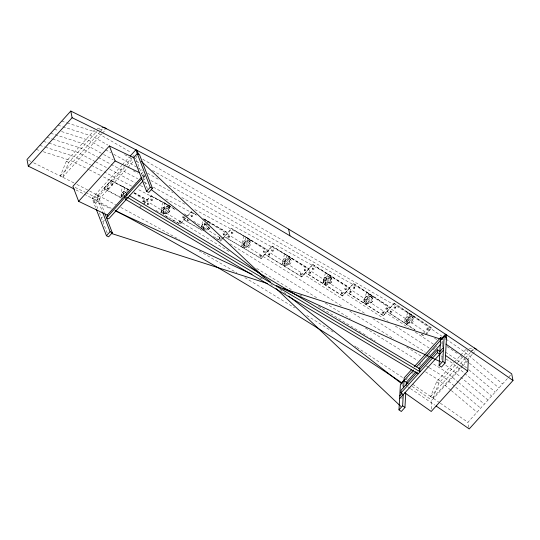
<?xml version="1.0" encoding="UTF-8"?>
<svg xmlns="http://www.w3.org/2000/svg" width="540" height="540" viewBox="0 0 540 540"><rect width="100%" height="100%" fill="white"/><g stroke="black" fill="none" stroke-linecap="round" stroke-linejoin="round"><path stroke-width="0.41" stroke-dasharray="2.7 2.03" d="M401.996 398.905L402.091 397.231M402.698 386.323L402.779 384.925M431.359 409.07L431.851 400.282L462.166 366.734M441.862 359.519L442.145 354.483M442.564 346.937L442.793 342.745M120.825 197.438L128.122 189.358L111.132 180.306L103.835 188.379L120.825 197.438L122.283 186.253L103.525 176.911M123.599 194.643L124.538 187.454L128.129 189.655M186.044 217.85L180.313 224.195L163.094 214.333L164.808 203.29L137.072 188.899M201.184 228.737L202.446 221.724M203.465 230.033L204.728 223.027M243.668 235.953L241.454 246.713L248.751 238.633L194.042 209.156M245.963 237.296L243.743 248.056L251.039 239.983L245.963 237.296L365.756 314.05M284.492 254.05L282.022 264.654L289.319 256.581L181.845 197.559M286.794 255.44L284.324 266.045L291.62 257.972L286.794 255.44L388.233 321.442M325.451 272.882L322.718 283.331L330.021 275.258L168.878 185.166M327.753 274.32L325.026 284.769L332.323 276.689L327.753 274.32L408.341 327.598M73.899 182.905A1711.631 662 42.1 0 0 62.687 177.208L60.392 175.838L66.386 161.116L94.46 130.059M33.689 162.837L62.687 177.208L68.681 162.486L97.875 130.181M439.601 402.712L430.63 396.502L436.624 381.78L454.025 362.522M412.675 384.311A1711.631 662 42.1 0 1 430.63 396.502L432.925 397.865L438.919 383.15L456.887 363.265M60.392 175.838L99.691 132.354M100.251 131.733L103.059 128.621M62.687 177.208L101.986 133.718M102.546 133.097L105.921 129.37M95.6 207.522L92.05 198.288L121.804 165.362M122.364 164.741L129.101 157.282M96.802 194.778L98.24 198.524L94.588 202.561L93.15 198.815L96.802 194.778L97.902 195.311L104.524 212.544M97.902 195.311L123.728 166.732M124.288 166.111L131.591 158.031M132.151 157.41L134.399 154.926L133.292 154.4M121.716 198.288L103.97 188.825L111.267 180.751L111.132 180.306M124.646 167.555L93.488 202.034L95.695 203.094L97.997 209.088M126.893 165.071L132.509 158.855M135.776 156.992L136.816 155.837M95.695 203.094L127.413 167.994M127.973 167.373L133.589 161.156M147.353 188.649L135.837 158.672L136.877 157.518M101.453 218.079L102.492 216.925M143.154 171.929L141.595 173.664L143.795 174.717L145.24 178.47L143.552 180.333M142.675 175.966L143.795 174.717M102.89 221.825L104.456 220.097M144.599 175.675L143.033 177.41L145.24 178.47M140.062 207.691L141.19 206.449M143.728 203.661L151.031 195.581L170.39 206.26L163.094 214.333M143.849 204.1L151.146 196.02L151.031 195.581M168.122 205.011L160.826 213.084L162.54 202.041L170.39 206.26M161.96 213.712L169.256 205.632M180.191 223.756L191.153 211.653L194.731 213.691M187.886 215.811L191.255 212.085L191.153 211.653M201.602 228.893L206.098 223.925M206.658 223.304L208.346 221.441L203.675 218.963M202.743 229.541L209.486 222.089M203.324 230.816L207.819 225.841M208.379 225.221L210.62 222.737L205.956 220.266M222.183 239.301L220.624 241.029L220.516 240.597L231.478 228.494L268.4 250.54L231.478 228.494M222.703 238.721L231.566 228.913M242.595 247.381L249.899 239.308M272.052 246.503L261.103 258.62L261.016 258.194L271.978 246.091L309.035 268.866L271.978 246.091M283.169 265.349L290.466 257.276M312.68 264.829L301.732 276.946L312.626 264.431L349.778 287.921L312.626 264.431M323.872 284.054L331.175 275.974M353.43 283.885L342.482 295.994L353.383 283.493L390.609 307.679L353.383 283.493M364.682 303.466L371.979 295.387M383.272 315.36L346.086 291.566L383.312 315.752L394.234 303.257L431.48 327.74L426.816 333.308M383.312 315.752L394.234 303.257M405.56 323.575L412.857 315.495M425.304 334.571L431.48 327.74M406.222 379.802L407.349 378.56M411.838 373.586L414.086 371.101M419.135 365.513L422.503 361.78M426.438 357.433L428.119 355.57M428.679 354.949L429.806 353.707M433.175 349.981L434.855 348.118M435.416 347.497L436.543 346.255M441.72 343.143L442.841 341.901L441.2 340.747M444.926 339.593L446.492 337.865M454.586 361.901L460.202 355.685M460.762 355.064L465.818 349.475M457.448 362.644L463.624 355.813M464.184 355.192L468.113 350.838M430.63 396.502L458.136 366.059M460.384 363.575L464.873 358.601M465.433 357.98L470.489 352.39M471.049 351.769L473.296 349.286M432.925 397.865L460.431 367.423M460.998 366.802L466.607 360.592M467.168 359.971L472.223 354.382M472.784 353.761L476.152 350.028M462.726 366.113L468.342 359.903M468.916 427.464L467.903 422.294L511.137 374.456M97.146 128.554L101.837 127.771M99.441 129.924L104.915 129.013M468.943 348.955L472.851 348.3M471.238 350.318L476.712 349.407M270.844 284.627L272.444 285.14M61.668 121.156L66.467 122.695M67.264 122.951L96.053 132.199L131.078 152.489M58.016 125.192L62.019 126.475M62.816 126.738L92.401 136.242L107.791 145.01M54.371 129.229L58.367 130.518M61.567 131.544L88.756 140.279L104.929 149.337M50.72 133.272L85.104 144.315L102.83 154.069M47.075 137.309L51.867 138.847M52.67 139.104L81.452 148.352L97.754 157.154M43.423 141.345L48.222 142.891M49.019 143.147L77.807 152.395L94.946 161.46M39.771 145.382L44.57 146.927M45.367 147.184L74.156 156.431L90.632 164.936M36.126 149.425L40.122 150.707M43.322 151.733L70.511 160.468L88.519 169.439M98.24 202.946L111.247 208.987M259.686 277.864L263.513 279.639M134.73 158.146L135.837 158.672M75.155 187.434L84.983 192.152M85.739 192.517L99.34 199.058M92.05 198.288L93.15 198.815M28.485 160.258L30.719 161.359M89.269 169.81L100.521 175.419M91.382 165.321L131.828 186.192M95.695 161.852L109.107 168.946M109.85 169.344L135.189 182.743M140.407 185.504L144.133 187.475M165.746 198.902L196.304 215.062M122.283 186.253L130.376 190.559M134.069 192.53L147.501 200.063L134.46 193.111M111.267 180.751L129.384 190.404M98.489 157.552L110.342 163.951M111.085 164.356L137.747 178.754M144.416 182.351L148.122 184.356M153.306 187.15L185.895 204.755M103.565 154.474L113.164 159.759M133.103 170.734L137.538 173.171M141.966 175.608L144.923 177.235M150.829 180.488L172.982 192.679M183.924 213.719L187.609 216.122L185.423 214.913M151.146 196.02L174.481 208.886M155.837 210.337L158.686 211.91M165.726 216.155L169.371 218.167M172.287 219.773L180.313 224.195M105.658 149.749L110.808 152.631M113.744 154.278L136.532 167.049M137.268 167.461L142.411 170.343M147.562 173.225L159.32 179.813M124.652 154.616L132.712 159.212M136.377 161.298L140.042 163.384M152.503 170.485L370.818 294.651L363.521 302.724L366.505 292.437L427.505 333.423M204.046 218.99L227.921 232.949L204.458 219.598M203.006 218.612L342.59 306.572M191.255 212.085L196.391 215.001M200.326 229.109L183.857 219.726L202.291 230.594M213.354 236.52L220.516 240.597M216.223 238.525L220.624 241.029M142.756 159.253L407.639 312.694L441.821 336.197M261.016 258.194L224.181 236.567L261.103 258.62M466.391 349.812L467.539 350.501M66.386 161.116L68.681 162.486M436.624 381.78L438.919 383.15M301.658 276.534L264.681 254.171L301.732 276.946M133.88 193.178L230.135 252.146M256.709 268.427L292.626 290.425M299.808 294.827L301.968 296.15M318.485 306.268L367.335 336.191M370.204 337.952L375.233 341.037M425.513 371.837L438.446 379.762L450.664 390.035M342.421 295.596L305.323 272.504L342.482 295.994M164.808 203.29L176.985 210.863M193.469 221.11L220.691 238.046A0.736 0.594 -13.8 0 1 219.524 238.052A0.736 0.594 -13.8 0 1 220.084 237.128M230.006 243.837L317.425 298.195M325.303 303.095L350.386 318.688M365.432 328.043L417.737 360.572M426.33 365.918L428.483 367.254M429.199 367.7L442.098 375.719L480.674 408.166M349.704 311.06L393.815 338.904M406.62 346.984L421.558 356.413M433.654 364.048L445.743 371.682L457.961 381.956M372.843 318.593L425.297 352.202M445.851 365.371L449.395 367.646L487.978 400.086M395.28 326.025L429.091 348.023M441.065 355.813L442.476 356.731M446 359.026L453.046 363.609L491.623 396.05M394.261 303.635L431.507 328.118M415.098 329.846L386.937 311.337L415.071 330.19M421.389 333.976L424.211 336.197L421.396 334.348M415.348 332.235L433.566 344.277M445.48 352.154L456.692 359.566L468.268 369.299M434.491 338.128L437.285 340.011M441.477 342.832L442.874 343.771M447.066 346.592L458.244 354.119M445.979 339.066L463.988 351.493L502.571 383.933M440.289 403.184L467.903 422.294M412.175 386.397L431.851 400.282M249.014 240.793L249.831 241.407M289.568 258.748L290.385 259.375M279.997 289.373L286.632 294.516M411.899 316.933L412.722 317.608M460.343 355.529L468.7 362.556M469.348 363.103L498.926 387.97M468.909 369.839L495.275 392.013M458.608 382.495L484.326 404.123M451.305 390.575L477.029 412.202M97.139 197.998L102.263 211.329M99.434 212.834L107.21 233.071M144.099 200.59L144.416 201.629M142.702 201.022L142.972 201.913M112.374 183.681L112.691 184.721A0.736 0.574 -17 0 1 111.679 185.429A0.736 0.574 -17 0 1 111.544 184.444A0.736 0.574 -17 0 1 112.691 184.721M110.977 184.113L111.294 185.153M108.763 187.812A0.736 0.574 -17 0 1 107.818 188.588A0.736 0.574 -17 0 1 107.575 187.63A0.736 0.574 -17 0 1 108.763 187.812L109.033 188.71A0.736 0.574 -17 0 1 108.088 189.479A0.736 0.574 -17 0 1 107.845 188.521A0.736 0.574 -17 0 1 109.033 188.71M107.339 188.204L107.615 189.101M103.835 188.379L103.97 188.825M183.627 216.297A0.736 0.581 -15.4 0 0 182.79 216.972L183.033 217.904M180.59 220.793A0.736 0.581 -15.4 0 1 179.57 221.495A0.736 0.581 -15.4 0 1 179.435 220.496A0.736 0.581 -15.4 0 1 180.59 220.793L180.833 221.67A0.736 0.581 -15.4 0 1 179.813 222.372A0.736 0.581 -15.4 0 1 179.678 221.373A0.736 0.581 -15.4 0 1 180.833 221.67M179.145 221.063L179.388 221.94M168.656 209.675A2.95 2.322 -15.4 0 1 164.585 212.49A2.95 2.322 -15.4 0 1 164.039 208.487A2.95 2.322 -15.4 0 1 168.656 209.675L168.683 209.783A2.95 2.322 -15.4 0 1 164.612 212.605A2.95 2.322 -15.4 0 1 164.072 208.595A2.95 2.322 -15.4 0 1 168.683 209.783M152.314 199.159A0.736 0.581 -15.4 0 1 151.301 199.861A0.736 0.581 -15.4 0 1 151.166 198.862A0.736 0.581 -15.4 0 1 152.314 199.159L152.557 200.029A0.736 0.581 -15.4 0 1 151.538 200.738A0.736 0.581 -15.4 0 1 151.403 199.732A0.736 0.581 -15.4 0 1 152.557 200.029M150.869 199.429L151.112 200.306M148.655 203.141A0.736 0.581 -15.4 0 1 147.71 203.911A0.736 0.581 -15.4 0 1 147.461 202.939A0.736 0.581 -15.4 0 1 148.655 203.141L148.898 204.019A0.736 0.581 -15.4 0 1 147.953 204.788A0.736 0.581 -15.4 0 1 147.703 203.81A0.736 0.581 -15.4 0 1 148.898 204.019M147.231 203.519L147.474 204.397M224.539 233.543A0.736 0.594 -13.8 0 1 223.519 234.245A0.736 0.594 -13.8 0 1 223.378 233.226A0.736 0.594 -13.8 0 1 224.539 233.543L224.748 234.401A0.736 0.594 -13.8 0 1 223.729 235.103A0.736 0.594 -13.8 0 1 223.594 234.083A0.736 0.594 -13.8 0 1 224.748 234.401M223.088 233.8L223.297 234.657M219.436 237.836L219.652 238.694M192.443 215.271A0.736 0.594 -13.8 0 1 191.423 215.973A0.736 0.594 -13.8 0 1 191.282 214.954A0.736 0.594 -13.8 0 1 192.443 215.271L192.652 216.128A0.736 0.594 -13.8 0 1 191.632 216.83A0.736 0.594 -13.8 0 1 191.491 215.811A0.736 0.594 -13.8 0 1 192.652 216.128M190.991 215.528L191.201 216.385M187.346 219.618L187.562 220.475M265.012 251.093A0.736 0.601 -12 0 1 263.993 251.788A0.736 0.601 -12 0 1 263.851 250.756A0.736 0.601 -12 0 1 265.012 251.093L265.194 251.937A0.736 0.601 -12 0 1 264.175 252.626A0.736 0.601 -12 0 1 264.033 251.6A0.736 0.601 -12 0 1 265.194 251.937M263.56 251.336L263.736 252.173M261.367 255.13A0.736 0.601 -12 0 1 260.348 255.825A0.736 0.601 -12 0 1 260.199 254.799A0.736 0.601 -12 0 1 261.367 255.13L261.542 255.974A0.736 0.601 -12 0 1 260.523 256.669A0.736 0.601 -12 0 1 260.381 255.636A0.736 0.601 -12 0 1 261.542 255.974M259.909 255.373L260.091 256.21M249.271 243.392A2.95 2.403 -12 0 1 245.187 246.166A2.95 2.403 -12 0 1 244.62 242.048A2.95 2.403 -12 0 1 249.271 243.392L249.291 243.5A2.95 2.403 -12 0 1 245.214 246.274A2.95 2.403 -12 0 1 244.64 242.156A2.95 2.403 -12 0 1 249.291 243.5M232.76 232.16A0.736 0.601 -12 0 1 231.741 232.855A0.736 0.601 -12 0 1 231.599 231.822A0.736 0.601 -12 0 1 232.76 232.16L232.943 232.997A0.736 0.601 -12 0 1 231.923 233.692A0.736 0.601 -12 0 1 231.782 232.666A0.736 0.601 -12 0 1 232.943 232.997M231.309 232.396L231.485 233.24M229.102 236.142L229.284 236.986M227.671 236.486L227.846 237.33M305.633 269.386A0.736 0.608 -10.2 0 1 304.614 270.074A0.736 0.608 -10.2 0 1 304.472 269.028A0.736 0.608 -10.2 0 1 305.633 269.386L305.782 270.209A0.736 0.608 -10.2 0 1 304.763 270.898A0.736 0.608 -10.2 0 1 304.614 269.851A0.736 0.608 -10.2 0 1 305.782 270.209M304.175 269.609L304.324 270.425M301.988 273.422A0.736 0.608 -10.2 0 1 300.969 274.111A0.736 0.608 -10.2 0 1 300.821 273.065A0.736 0.608 -10.2 0 1 301.988 273.422L302.137 274.246A0.736 0.608 -10.2 0 1 301.111 274.934A0.736 0.608 -10.2 0 1 300.969 273.888A0.736 0.608 -10.2 0 1 302.137 274.246M300.53 273.645L300.672 274.469M289.832 261.38A2.95 2.437 -10.2 0 1 285.741 264.134A2.95 2.437 -10.2 0 1 285.161 259.963A2.95 2.437 -10.2 0 1 289.832 261.38L289.845 261.488A2.95 2.437 -10.2 0 1 285.761 264.242A2.95 2.437 -10.2 0 1 285.181 260.064A2.95 2.437 -10.2 0 1 289.845 261.488M273.26 249.804A0.736 0.608 -10.2 0 1 272.234 250.493A0.736 0.608 -10.2 0 1 272.093 249.446A0.736 0.608 -10.2 0 1 273.26 249.804L273.402 250.621A0.736 0.608 -10.2 0 1 272.383 251.309A0.736 0.608 -10.2 0 1 272.241 250.27A0.736 0.608 -10.2 0 1 273.402 250.621M271.802 250.027L271.944 250.844M269.595 253.787L269.744 254.61M268.157 254.117L268.306 254.934M346.376 288.401A0.736 0.614 -8.2 0 1 345.357 289.082A0.736 0.614 -8.2 0 1 345.209 288.023A0.736 0.614 -8.2 0 1 346.376 288.401L346.491 289.204A0.736 0.614 -8.2 0 1 345.472 289.885A0.736 0.614 -8.2 0 1 345.323 288.826A0.736 0.614 -8.2 0 1 346.491 289.204M344.912 288.603L345.033 289.406M342.725 292.437A0.736 0.614 -8.2 0 1 341.705 293.119A0.736 0.614 -8.2 0 1 341.557 292.066A0.736 0.614 -8.2 0 1 342.725 292.437L342.839 293.24A0.736 0.614 -8.2 0 1 341.82 293.922A0.736 0.614 -8.2 0 1 341.672 292.862A0.736 0.614 -8.2 0 1 342.839 293.24M341.267 292.646L341.381 293.443M330.514 280.105A2.95 2.471 -8.2 0 1 326.43 282.839A2.95 2.471 -8.2 0 1 325.836 278.606A2.95 2.471 -8.2 0 1 330.514 280.105L330.534 280.199A2.95 2.471 -8.2 0 1 326.444 282.933A2.95 2.471 -8.2 0 1 325.85 278.701A2.95 2.471 -8.2 0 1 330.534 280.199M313.895 268.184A0.736 0.614 -8.2 0 1 312.876 268.866A0.736 0.614 -8.2 0 1 312.728 267.806A0.736 0.614 -8.2 0 1 313.895 268.184L314.01 268.988A0.736 0.614 -8.2 0 1 312.991 269.669A0.736 0.614 -8.2 0 1 312.842 268.61A0.736 0.614 -8.2 0 1 314.01 268.988M312.437 268.387L312.552 269.19M310.237 272.167L310.351 272.97M308.792 272.484L308.914 273.281M387.207 308.117L387.288 308.9M385.742 308.306L385.823 309.089M383.555 312.161L383.636 312.937M382.09 312.35L382.178 313.126M354.645 287.287L354.733 288.07M353.187 287.476L353.268 288.259M350.987 291.269L351.068 292.052M349.549 291.573L349.63 292.349M428.099 328.529L428.146 329.285M426.634 328.705L426.681 329.461M395.489 307.091L395.537 307.854M394.025 307.267L394.072 308.029M391.838 311.236A0.736 0.634 -3.8 0 1 390.704 311.756A0.736 0.634 -3.8 0 1 390.771 310.662A0.736 0.634 -3.8 0 1 391.838 311.236L391.892 311.999A0.736 0.634 -3.8 0 1 390.751 312.518A0.736 0.634 -3.8 0 1 390.818 311.418A0.736 0.634 -3.8 0 1 391.892 311.999M390.366 311.195L390.42 311.958M75.951 189.931A1711.631 662 42.1 0 1 83.444 193.779M84.193 194.164A1711.631 662 42.1 0 1 111.031 208.184M407.768 386.768A1711.631 662 42.1 0 1 409.84 388.159M410.528 388.625A1711.631 662 42.1 0 1 434.693 405.034M76.896 184.437A1711.631 662 42.1 0 1 88.891 190.62M89.64 191.012A1711.631 662 42.1 0 1 115.634 204.68M120.811 207.441A1711.631 662 42.1 0 1 179.401 239.645M199.193 250.918A1711.631 662 42.1 0 1 236.885 272.889M244.843 277.621A1711.631 662 42.1 0 1 294.651 307.894M306.781 315.448A1711.631 662 42.1 0 1 333.646 332.417M354.699 345.958A1711.631 662 42.1 0 1 356.11 346.869M356.812 347.328A1711.631 662 42.1 0 1 403.015 377.804M122.276 196.958A4.428 3.429 -17 0 1 122.29 192.713A4.428 3.429 -17 0 1 127.413 191.032M142.978 201.764A0.736 0.574 -17 0 1 143.991 201.204A0.736 0.574 -17 0 1 144.261 202.075A0.736 0.574 -17 0 1 143.107 202.183M140.474 206.233A0.736 0.574 -17 0 1 139.752 206.375M123.1 195.818A2.95 2.288 -17 0 1 126.259 192.321M123.059 195.703A2.95 2.288 -17 0 1 126.225 192.206M122.31 197.073A4.428 3.429 -17 0 1 122.324 192.827A4.428 3.429 -17 0 1 127.447 191.14M184.194 216.607A0.736 0.581 -15.4 0 1 183.654 217.451A0.736 0.581 -15.4 0 1 182.79 216.972M188.393 219.942A0.736 0.594 -13.8 0 1 187.373 219.308M209.993 227.57A4.428 3.544 -13.8 0 1 205.382 230.155M201.596 226.469A4.428 3.544 -13.8 0 1 205.355 223.054M221.056 238.295A0.736 0.594 -13.8 0 1 220.455 239.153A0.736 0.594 -13.8 0 1 219.652 238.538A0.736 0.594 -13.8 0 1 220.671 237.998M189.007 220.273A0.736 0.594 -13.8 0 1 188.231 220.894A0.736 0.594 -13.8 0 1 187.549 220.32A0.736 0.594 -13.8 0 1 188.318 219.699M208.879 226.888A2.95 2.363 -13.8 0 1 204.822 229.054M204.167 228.791A2.95 2.363 -13.8 0 1 203.317 226.037A2.95 2.363 -13.8 0 1 206.429 224.37M208.852 226.78A2.95 2.363 -13.8 0 1 204.795 228.947M204.14 228.683A2.95 2.363 -13.8 0 1 203.29 225.929A2.95 2.363 -13.8 0 1 206.408 224.262M210.019 227.678A4.428 3.544 -13.8 0 1 206.55 230.162M201.623 226.571A4.428 3.544 -13.8 0 1 205.382 223.162M423.441 332.073A0.736 0.634 -3.8 0 1 424.447 332.728M368.82 293.915L365.837 304.202L373.133 296.129L368.82 293.915M407.639 312.694L404.399 322.812L411.703 314.739L407.639 312.694M409.961 314.213L406.721 324.338L414.018 316.258L409.961 314.213M169.196 207.61L168.386 207.036A4.428 3.49 -15.4 0 0 161.467 209.77A4.428 3.49 -15.4 0 0 166.678 213.469A4.428 3.49 -15.4 0 0 169.196 207.61M169.222 207.718L168.419 207.144A4.428 3.49 -15.4 0 0 161.494 209.885A4.428 3.49 -15.4 0 0 166.705 213.577A4.428 3.49 -15.4 0 0 169.222 207.718M249.811 241.299L248.994 240.692A4.428 3.598 -12 0 0 242.042 243.297A4.428 3.598 -12 0 0 247.313 247.232A4.428 3.598 -12 0 0 249.811 241.299M290.365 259.274L289.548 258.647A4.428 3.652 -10.2 0 0 282.589 261.198A4.428 3.652 -10.2 0 0 287.881 265.248A4.428 3.652 -10.2 0 0 290.365 259.274M331.06 277.978L330.237 277.337A4.428 3.699 -8.2 0 0 323.264 279.828A4.428 3.699 -8.2 0 0 328.577 283.986A4.428 3.699 -8.2 0 0 331.06 277.978M331.074 278.08L330.25 277.439A4.428 3.699 -8.2 0 0 323.278 279.929A4.428 3.699 -8.2 0 0 328.59 284.087A4.428 3.699 -8.2 0 0 331.074 278.08M371.851 297.398L371.027 296.737A4.428 3.746 -6.1 0 0 364.048 299.174A4.428 3.746 -6.1 0 0 369.367 303.44A4.428 3.746 -6.1 0 0 371.851 297.398M371.858 297.493L371.034 296.838A4.428 3.746 -6.1 0 0 364.055 299.268A4.428 3.746 -6.1 0 0 369.38 303.541A4.428 3.746 -6.1 0 0 371.858 297.493M412.715 317.513L411.892 316.838A4.428 3.794 -3.8 0 0 404.906 319.214A4.428 3.794 -3.8 0 0 410.238 323.595A4.428 3.794 -3.8 0 0 412.715 317.513M143.127 201.44A0.736 0.574 -17 0 0 144.139 200.732A0.736 0.574 -17 0 0 142.992 200.455A0.736 0.574 -17 0 0 143.127 201.44M111.402 184.538A0.736 0.574 -17 0 0 112.421 183.829A0.736 0.574 -17 0 0 111.274 183.553A0.736 0.574 -17 0 0 111.402 184.538M183.465 218.335A0.736 0.581 -15.4 0 0 184.484 217.627A0.736 0.581 -15.4 0 0 183.33 217.33A0.736 0.581 -15.4 0 0 183.465 218.335M309.116 272.862A0.736 0.614 -8.2 0 0 310.25 272.329A0.736 0.614 -8.2 0 0 309.184 271.789A0.736 0.614 -8.2 0 0 309.116 272.862M309.231 273.659A0.736 0.614 -8.2 0 0 310.365 273.125A0.736 0.614 -8.2 0 0 309.299 272.585A0.736 0.614 -8.2 0 0 309.231 273.659M268.475 254.489A0.736 0.608 -10.2 0 0 269.615 253.942A0.736 0.608 -10.2 0 0 268.549 253.422A0.736 0.608 -10.2 0 0 268.475 254.489M268.623 255.305A0.736 0.608 -10.2 0 0 269.757 254.765A0.736 0.608 -10.2 0 0 268.697 254.246A0.736 0.608 -10.2 0 0 268.623 255.305M426.911 329.117A0.736 0.634 -3.8 0 0 428.092 328.691A0.736 0.634 -3.8 0 0 427.093 328.03A0.736 0.634 -3.8 0 0 426.911 329.117M394.295 307.685A0.736 0.634 -3.8 0 0 395.483 307.26A0.736 0.634 -3.8 0 0 394.483 306.599A0.736 0.634 -3.8 0 0 394.295 307.685M426.958 329.879A0.736 0.634 -3.8 0 0 428.146 329.454A0.736 0.634 -3.8 0 0 427.14 328.793A0.736 0.634 -3.8 0 0 426.958 329.879M394.349 308.448A0.736 0.634 -3.8 0 0 395.537 308.016A0.736 0.634 -3.8 0 0 394.531 307.355A0.736 0.634 -3.8 0 0 394.349 308.448M407.423 322.124A2.95 2.525 -3.8 0 0 412.169 320.416A2.95 2.525 -3.8 0 0 408.152 317.776A2.95 2.525 -3.8 0 0 407.423 322.124M407.417 322.029A2.95 2.525 -3.8 0 0 412.162 320.321A2.95 2.525 -3.8 0 0 408.146 317.682A2.95 2.525 -3.8 0 0 407.417 322.029M386.019 308.718A0.736 0.628 -6.1 0 0 387.2 308.279A0.736 0.628 -6.1 0 0 386.201 307.645A0.736 0.628 -6.1 0 0 386.019 308.718M382.367 312.755A0.736 0.628 -6.1 0 0 383.555 312.322A0.736 0.628 -6.1 0 0 382.55 311.681A0.736 0.628 -6.1 0 0 382.367 312.755M353.457 287.888A0.736 0.628 -6.1 0 0 354.645 287.449A0.736 0.628 -6.1 0 0 353.646 286.808A0.736 0.628 -6.1 0 0 353.457 287.888M349.866 291.958A0.736 0.628 -6.1 0 0 351 291.431A0.736 0.628 -6.1 0 0 349.933 290.871A0.736 0.628 -6.1 0 0 349.866 291.958M386.1 309.501A0.736 0.628 -6.1 0 0 387.288 309.062A0.736 0.628 -6.1 0 0 386.282 308.421A0.736 0.628 -6.1 0 0 386.1 309.501M382.448 313.538A0.736 0.628 -6.1 0 0 383.636 313.099A0.736 0.628 -6.1 0 0 382.637 312.457A0.736 0.628 -6.1 0 0 382.448 313.538M353.545 288.664A0.736 0.628 -6.1 0 0 354.726 288.232A0.736 0.628 -6.1 0 0 353.727 287.591A0.736 0.628 -6.1 0 0 353.545 288.664M349.947 292.734A0.736 0.628 -6.1 0 0 351.088 292.214A0.736 0.628 -6.1 0 0 350.014 291.654A0.736 0.628 -6.1 0 0 349.947 292.734M366.565 302.029A2.95 2.498 -6.1 0 0 371.304 300.287A2.95 2.498 -6.1 0 0 367.301 297.722A2.95 2.498 -6.1 0 0 366.565 302.029M227.981 236.851A0.736 0.601 -12 0 0 229.115 236.297A0.736 0.601 -12 0 0 228.056 235.798A0.736 0.601 -12 0 0 227.981 236.851M228.163 237.688A0.736 0.601 -12 0 0 229.298 237.141A0.736 0.601 -12 0 0 228.238 236.642A0.736 0.601 -12 0 0 228.163 237.688"/><path stroke-width="0.81" d="M405.743 393.188L404.946 407.45L401.301 411.487L398.979 409.853L400.383 384.689L413.573 370.089M398.979 409.853L402.631 405.817L403.252 394.632L400.937 392.992L401.092 390.197L417.373 372.182M403.63 387.842L404.19 377.851L411.487 369.779M406.161 385.641L406.35 382.286L415.894 371.723M400.937 392.992L437.427 352.613L437.582 349.819L439.904 351.452L443.549 347.416M441.842 338.29L445.487 334.253L446.648 335.07L445.088 363.029L441.443 367.072L439.121 365.432L440.681 337.473L441.842 338.29L441.761 339.687M439.121 365.432L442.773 361.395L444.177 336.231L446.492 337.865M445.331 337.048L445.487 334.253M404.764 392.789L431.224 411.467L467.721 371.088L468.342 359.903L445.952 344.095M476.712 349.407L474.417 348.044A1711.631 662 42.1 0 0 106.481 128.75L70.794 111.058L27 159.516L28.303 166.165A1711.631 662 42.1 0 1 74.453 189.169M28.303 166.165L72.097 117.707L70.794 111.058M134.325 157.95L109.377 145.962L72.887 186.341L78.644 201.332L107.305 215.102L107.879 216.601M78.644 201.332L115.135 160.947L109.377 145.962M130.228 156.04L135.844 149.83L136.944 150.356L138.382 154.103M107.305 215.102L141.554 177.208M141.912 178.652L106.542 217.789L108.743 218.849L142.992 180.954M105.097 214.043L112.3 232.781L108.648 236.817L106.441 235.757L110.093 231.721L102.559 212.112M146.583 191.335L133.63 157.613L137.281 153.576L139.482 154.636L152.442 188.359L148.79 192.395L146.583 191.335L150.235 187.299L135.844 149.83M414.295 366.667L440.681 337.473M401.699 382.712L404.305 379.823M416.381 366.984L444.177 336.231M418.702 368.618L440.6 344.385M419.054 370.319L437.582 349.819M399.762 395.874L401.848 393.565M399.607 398.669L443.394 350.21M474.417 348.044L511.697 373.835L513 380.484L469.206 428.942A1711.631 662 42.1 0 0 436.07 405.979M102.62 127.642L104.186 127.379L106.481 128.75M111.355 233.435L267.638 283.594M283.244 288.603L442.274 339.647M115.074 210.762L252.032 274.313M276.359 285.599L441.025 362.016M115.135 160.947L139.327 172.571M150.235 187.299L152.442 188.359M110.093 231.721L112.3 232.781M129.357 195.629L419.452 368.523L420.093 371.79L127.103 197.174L125.28 199.193L418.271 373.815M445.331 355.286L467.721 371.088M437.427 352.613L439.749 354.247M442.773 361.395L445.088 363.029M404.028 380.646L408.105 383.522M402.631 405.817L404.946 407.45M151.22 189.533L270.655 282.13M288.623 296.062L402.131 384.068M141.446 161.426L264.114 277.27M276.115 288.603L400.882 406.438M96.201 209.095L106.441 235.757M288.637 229.163L289.94 235.804M126.461 193.9L126.785 195.541M124.639 195.919L124.963 197.559M72.097 117.707A1711.631 662 42.1 0 1 513 380.484M115.459 210.539A1711.631 662 42.1 0 1 402.246 383.062"/></g></svg>
